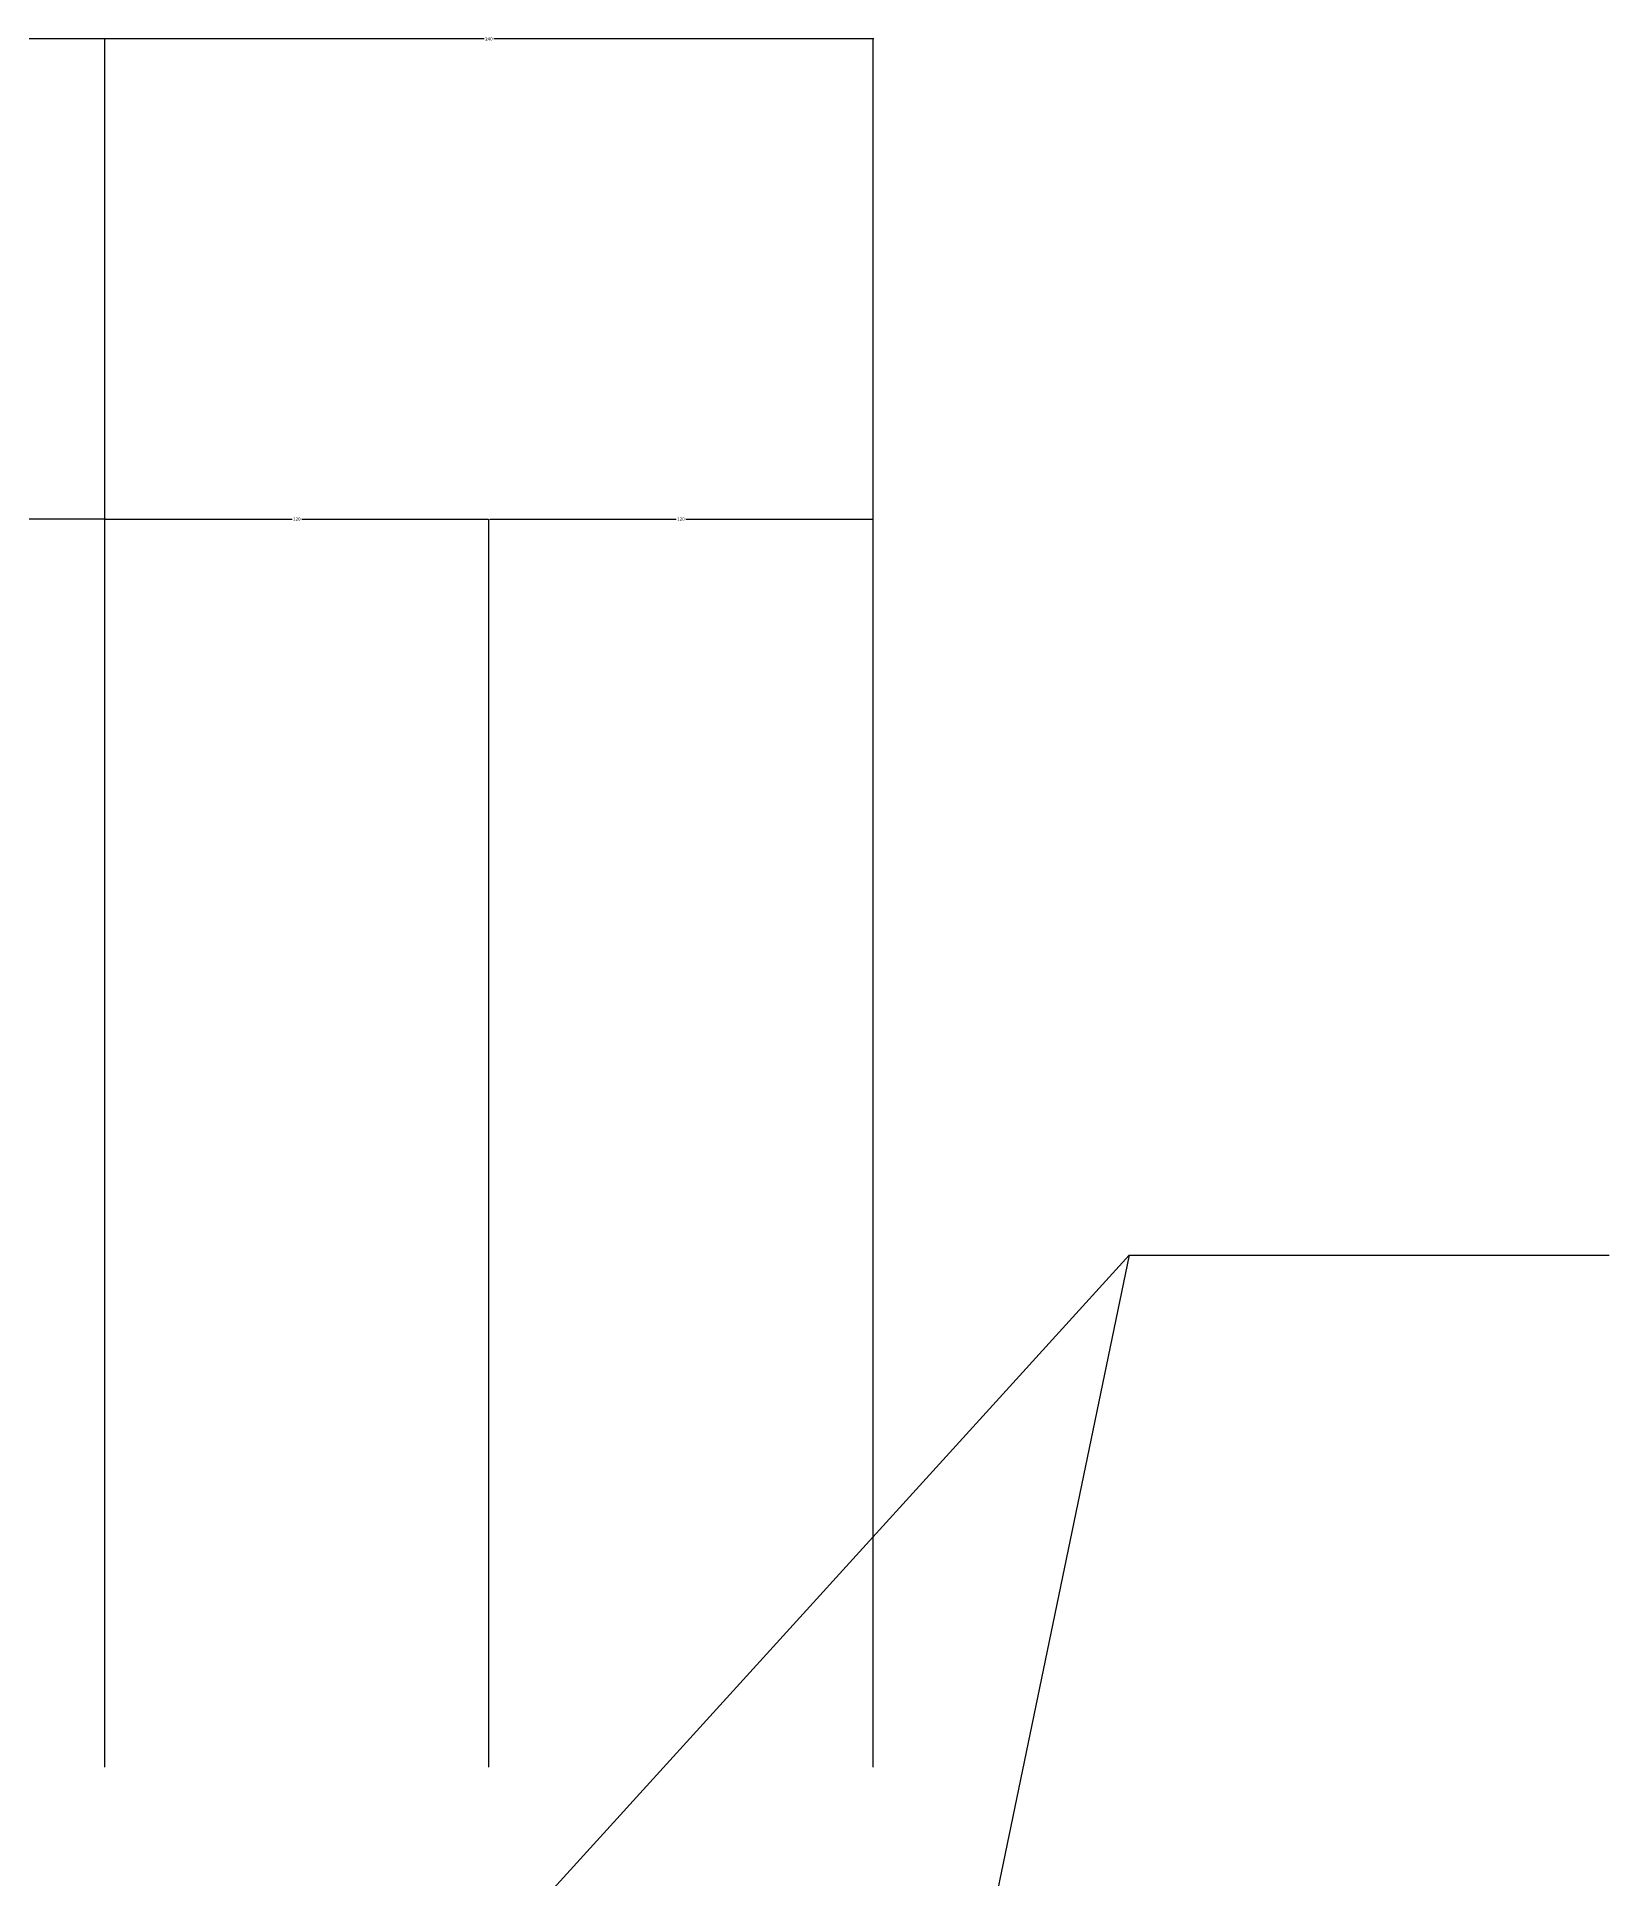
# Model space of a CAD drawing. Header units: metres. Extents: x 1826 to 6641, y 264 to 2401.
# Drawn here: x 2539 to 3030, y 1745 to 2321 of the extents above; entities that cross this region are included whole.
import ezdxf

# ---------------------------------------------------------------- set-up
doc = ezdxf.new("R2010")
doc.units = ezdxf.units.M
doc.layers.add('LM', color=141, linetype='Continuous')
doc.layers.add('PUB_DIM', color=3, linetype='Continuous')
doc.dimstyles.get("Standard").update_dxf_attribs({"dimtxt": 2.5, "dimasz": 2.5, "dimexe": 1.25, "dimexo": 0.625, "dimtad": 1, "dimcen": 2.5, "dimazin": 3, "dimtfac": 1, "dimtmove": 0, "dimatfit": 3})

# ---------------------------------------------------------------- blocks, each defined once
blk = doc.blocks.new('*D2')
for p, q in [((2678.5, 2320), (2559.75, 2320)), ((2560, 1780), (2560, 2320)), ((2800.25, 2320), (2681.5, 2320)), ((2800, 1780), (2800, 2320))]:
    blk.add_line(p, q)
at = {"layer": 'Defpoints'}
for p in [(2800, 2320), (2560, 1780), (2800, 1780)]:
    blk.add_point(p, dxfattribs=at)
at = {"layer": 'PUB_DIM', "insert": (2680, 2320), "char_height": 1, "attachment_point": 5}
blk.add_mtext('240', dxfattribs=at)
blk = doc.blocks.new('*D3')
for p, q in [((2448.5, 2320), (2339.75, 2320)), ((2340, 1780), (2340, 2320)), ((2560.25, 2320), (2451.5, 2320)), ((2560, 1780), (2560, 2320))]:
    blk.add_line(p, q)
at = {"layer": 'Defpoints'}
for p in [(2560, 2320), (2340, 1780), (2560, 1780)]:
    blk.add_point(p, dxfattribs=at)
at = {"layer": 'PUB_DIM', "insert": (2450, 2320), "char_height": 1, "attachment_point": 5}
blk.add_mtext('220', dxfattribs=at)
blk = doc.blocks.new('*D5')
for p, q in [((2448.5, 2170), (2339.75, 2170)), ((2340, 1780), (2340, 2170)), ((2560.25, 2170), (2451.5, 2170)), ((2560, 1780), (2560, 2170))]:
    blk.add_line(p, q)
at = {"layer": 'Defpoints'}
for p in [(2560, 2170), (2340, 1780), (2560, 1780)]:
    blk.add_point(p, dxfattribs=at)
at = {"layer": 'PUB_DIM', "insert": (2450, 2170), "char_height": 1, "attachment_point": 5}
blk.add_mtext('220', dxfattribs=at)
blk = doc.blocks.new('*D7')
for p, q in [((2680, 1780), (2680, 2170)), ((2680.25, 2170), (2738.5, 2170)), ((2741.5, 2170), (2799.75, 2170)), ((2800, 1780), (2800, 2170))]:
    blk.add_line(p, q)
at = {"layer": 'Defpoints'}
for p in [(2680, 2170), (2680, 1780), (2800, 1780)]:
    blk.add_point(p, dxfattribs=at)
at = {"layer": 'PUB_DIM', "insert": (2740, 2170), "char_height": 1, "attachment_point": 5}
blk.add_mtext('120', dxfattribs=at)
blk = doc.blocks.new('*D8')
for p, q in [((2560, 1780), (2560, 2170)), ((2560.25, 2170), (2618.5, 2170)), ((2621.5, 2170), (2679.75, 2170)), ((2680, 1780), (2680, 2170))]:
    blk.add_line(p, q)
at = {"layer": 'Defpoints'}
for p in [(2560, 2170), (2560, 1780), (2680, 1780)]:
    blk.add_point(p, dxfattribs=at)
at = {"layer": 'PUB_DIM', "insert": (2620, 2170), "char_height": 1, "attachment_point": 5}
blk.add_mtext('120', dxfattribs=at)

msp = doc.modelspace()

# ---------------------------------------------------------------- linework, layer by layer
at = {"layer": 'LM'}
for q in [(2680, 1720), (2820, 1650), (3030, 1940)]:
    msp.add_line((2880, 1940), q, dxfattribs=at)

# ---------------------------------------------------------------- dimensions: what is measured, and where the dimension line sits
at = {"layer": 'PUB_DIM'}
for base, p1, p2, picture, middle in [((2560, 2320), (2560, 1780), (2340, 1780), '*D3', (2450, 2320)), ((2800, 2320), (2800, 1780), (2560, 1780), '*D2', (2680, 2320)), ((2560, 2170), (2560, 1780), (2340, 1780), '*D5', (2450, 2170)), ((2560, 2170), (2560, 1780), (2680, 1780), '*D8', (2620, 2170)), ((2680, 2170), (2680, 1780), (2800, 1780), '*D7', (2740, 2170))]:
    dim = msp.add_linear_dim(base=base, p1=p1, p2=p2, dimstyle='Standard', dxfattribs=at)
    dim.commit()
    dim.dimension.update_dxf_attribs({"geometry": picture, "text_midpoint": middle})

doc.saveas('drawing.dxf')
